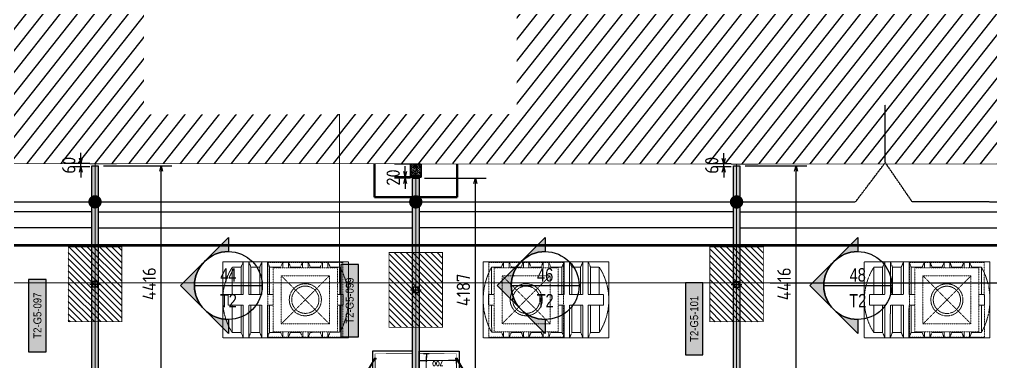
# Model space of a CAD drawing. Header units: centimetres. Extents: x -6122352 to 4157695, y -1694241 to 1947892.
# Drawn here: x 167093 to 185275, y -173976 to -167552 of the extents above; entities that cross this region are included whole.
import ezdxf
from ezdxf.enums import TextEntityAlignment as Align
from ezdxf.xclip import XClip

# ---------------------------------------------------------------- set-up
doc = ezdxf.new("R2010")
doc.units = ezdxf.units.CM
doc.header["$MEASUREMENT"] = 0
doc.header["$XCLIPFRAME"] = 2
doc.header["$PDMODE"] = 66
doc.header["$PDSIZE"] = 100
for name, pattern in [('DASHED2', [0.375, 0.25, -0.125]), ('HIDDEN', [0.375, 0.25, -0.125]), ('LTH-4G-M-XR-GROUND FLOOR PLAN$0$HIDDEN2', [0.1875, 0.125, -0.0625]), ('XR-AR-END-SETTING OUT PLAN$0$23261-XR-AR-SI-GF$0$HIDDEN', [0.375, 0.25, -0.125])]:
    doc.linetypes.add(name, pattern=pattern)
for name, color, linetype in [('00-MI-DIM', 7, 'Continuous'), ('23585-XR-AR-BOUNDARY WALLS AND SETBACKS$0$setback', 7, 'XR-AR-END-SETTING OUT PLAN$0$23261-XR-AR-SI-GF$0$HIDDEN'), ('@MI-FOOTINGS', 7, 'Continuous'), ('@MI-MEP', 7, 'Continuous'), ('@MI-REF LAYER', 7, 'Continuous'), ('@MI-TYPE-02', 6, 'Continuous'), ('A-GLASS HATCH', 7, 'Continuous'), ('B_TH_6', 7, 'Continuous'), ('CTECH-Text 2.5mm', 2, 'Continuous'), ('PANEL-TAGS', 7, 'Continuous'), ('VD-WS-WATER TANK', 7, 'Continuous'), ('XR-AR-MID-SETTING OUT FOR MASTER$0$23585-XR-AR-MID-GROUND FLOOR$0$A-Flor-Strs', 1, 'Continuous'), ('XR-AR-MID-SETTING OUT FOR MASTER$0$23585-XR-AR-MID-GROUND FLOOR$0$GS-HATCH-FLOOR TILE', 251, 'Continuous')]:
    doc.layers.add(name, color=color, linetype=linetype)
for name, color, linetype, lineweight in [('23585-XR-AR-102-8P-GF$0$A-FLOR-XREF', 8, 'Continuous', 9), ('23585-XR-AR-DAMAC PLOT LIMITS$0$1-Mid units', 41, 'Continuous', 5), ('@ Foundations', 4, 'DASHED2', 50), ('A-ANNO-TEXT', 3, 'Continuous', 25), ('LTH-4G-M-XR-GROUND FLOOR PLAN$0$1717 X Water Tank Location_5B$0$00 Line 2', 6, 'Continuous', 13), ('XR-AR-MID-SETTING OUT FOR MASTER$0$23585-XR-AR-MID-GROUND FLOOR$0$$A-GLAZ-WNDO', 232, 'Continuous', 9), ('XR-AR-MID-SETTING OUT FOR MASTER$0$23585-XR-AR-MID-GROUND FLOOR$0$A-GLAZ-SILL', 8, 'Continuous', 5), ('XR-AR-MID-SETTING OUT FOR MASTER$0$23585-XR-AR-MID-GROUND FLOOR$0$A-GLAZ-WNDO', 232, 'Continuous', 9), ('XR-AR-MID-SETTING OUT FOR MASTER$0$23585-XR-AR-MID-GROUND FLOOR$0$A-WALL', 7, 'Continuous', 30), ('XR-AR-MID-SETTING OUT FOR MASTER$0$23585-XR-AR-MID-GROUND FLOOR$0$S-COLS', 51, 'Continuous', 40), ('ZAT_WALL PANEL', 3, 'Continuous', 30)]:
    doc.layers.add(name, color=color, linetype=linetype, lineweight=lineweight)
doc.layers.add('LTH-4G-M-XR-GROUND FLOOR PLAN$0$PDF_Geometry', color=7, linetype='Continuous', true_color=0xcccccc)
doc.styles.add('Arial Narrow', font='ARIALN.TTF', dxfattribs={"width": 0.95, "height": 500})
doc.styles.add('DIMTEXT', font='romans.shx', dxfattribs={"width": 0.8})
doc.styles.add('PANELTAG_STYLE', font='arial.ttf')
doc.styles.add('Schueco-BEMSTIL', font='isocpeur.ttf', dxfattribs={"width": 0.9})
doc.dimstyles.new('DIM-25', dxfattribs={"dimscale": 25, "dimtxt": 2.5, "dimasz": 2.5, "dimexe": 1.25, "dimexo": 0.625, "dimgap": 1, "dimtad": 1, "dimdec": 0, "dimdsep": 46, "dimtxsty": 'DIMTEXT', "dimblk": 'AROW', "dimcen": 2.5, "dimse1": 1, "dimse2": 1, "dimclrd": 1, "dimclre": 1, "dimclrt": 2, "dimadec": 0, "dimazin": 0, "dimtfac": 1, "dimtdec": 0, "dimtmove": 0, "dimatfit": 3, "dimfxl": 1, "dimarcsym": 0})
doc.dimstyles.new('MI- JWC-TXT-2.5 MM', dxfattribs={"dimscale": 1.5, "dimtxt": 2.5, "dimasz": 1, "dimexe": 2, "dimexo": 1, "dimgap": 1, "dimtad": 1, "dimdec": 0, "dimdsep": 46, "dimtxsty": 'Schueco-BEMSTIL', "dimblk": 'OPEN30', "dimcen": 0, "dimdle": 2, "dimclrd": 140, "dimclre": 8, "dimclrt": 40, "dimadec": 0, "dimazin": 2, "dimtfac": 1, "dimtdec": 0, "dimtix": 1, "dimtmove": 2, "dimatfit": 3, "dimldrblk": 'OPEN', "dimfxl": 2, "dimlwd": -1, "dimlwe": -1, "dimarcsym": 0})

# ---------------------------------------------------------------- blocks, each defined once
blk = doc.blocks.new('23585-XR-AR-BOUNDARY WALLS AND SETBACKS')
at = {"layer": '23585-XR-AR-BOUNDARY WALLS AND SETBACKS$0$setback', "ltscale": 40, "const_width": 0.05}
blk.add_lwpolyline([(496638.181, 2768940.488), (496634.026, 2768935.953), (496629.972, 2768931.529), (496625.919, 2768927.106), (496621.866, 2768922.682), (496617.812, 2768918.258), (496613.759, 2768913.834), (496609.705, 2768909.411), (496605.549, 2768904.874), (496619.926, 2768891.701), (496624.083, 2768896.237), (496628.136, 2768900.661), (496632.19, 2768905.085), (496636.243, 2768909.508), (496640.296, 2768913.932), (496644.35, 2768918.356), (496648.403, 2768922.78), (496652.558, 2768927.314)], close=True, dxfattribs=at)
blk = doc.blocks.new('A$C9d9485f6')
at = {"layer": 'A-ANNO-TEXT', "rotation": 312.4881850805905}
blk.add_blockref('23585-XR-AR-BOUNDARY WALLS AND SETBACKS', (-2377088.535, -1504219.252), dxfattribs=at)
blk = doc.blocks.new('23585-XR-AR-DAMAC PLOT LIMITS')
at = {"layer": '23585-XR-AR-DAMAC PLOT LIMITS$0$1-Mid units', "color": 251, "true_color": 0x636466}
for points in [[(496642.508, 2768911.905), (496624.813, 2768928.119), (496628.866, 2768932.543), (496646.561, 2768916.329)], [(496638.455, 2768907.482), (496620.76, 2768923.695), (496624.813, 2768928.119), (496642.508, 2768911.905)], [(496634.401, 2768903.058), (496616.706, 2768919.272), (496620.76, 2768923.695), (496638.455, 2768907.482)], [(496630.348, 2768898.634), (496612.653, 2768914.848), (496616.706, 2768919.272), (496634.401, 2768903.058)]]:
    blk.add_lwpolyline(points, close=True, dxfattribs=at)
blk = doc.blocks.new('A$Cf093b529')
at = {"layer": 'A-ANNO-TEXT'}
blk.add_blockref('23585-XR-AR-DAMAC PLOT LIMITS', (-495391.99, -2768603.442), dxfattribs=at)
blk = doc.blocks.new('AROW')
at = {"color": 1, "ltscale": 100}
for p, q in [((0, 0), (-3, 0)), ((0, -1), (0, 1))]:
    blk.add_line(p, q, dxfattribs=at)
blk.add_solid([(-1.28, 0.21), (-1.28, -0.21), (0, 0)], dxfattribs=at)
blk = doc.blocks.new('*D475')
at = {"layer": 'CTECH-Text 2.5mm', "color": 8, "lineweight": -2, "ltscale": 10, "transparency": 16777216}
blk.add_line((0.825, -0.135), (0.025, -0.135), dxfattribs=at)
at = {"layer": 'Defpoints', "color": 0, "ltscale": 10, "transparency": 16777216}
for p in [(-0.025, 0), (-0.025, -0.135), (0.875, 0)]:
    blk.add_point(p, dxfattribs=at)
at = {"layer": 'CTECH-Text 2.5mm', "color": 8, "lineweight": -2, "ltscale": 10, "transparency": 16777216, "xscale": 0.05, "yscale": 0.05, "zscale": 0.05, "rotation": 180}
blk.add_blockref('AROW', (-0.025, -0.135), dxfattribs=at)
at = {"layer": 'CTECH-Text 2.5mm', "color": 8, "lineweight": -2, "ltscale": 10, "transparency": 16777216, "xscale": 0.05, "yscale": 0.05, "zscale": 0.05}
blk.add_blockref('AROW', (0.875, -0.135), dxfattribs=at)
at = {"layer": 'CTECH-Text 2.5mm', "color": 8, "ltscale": 10, "transparency": 16777216, "insert": (0.425, -0.08), "char_height": 0.09, "attachment_point": 5, "style": 'DIMTEXT'}
blk.add_mtext('900', dxfattribs=at)
blk = doc.blocks.new('*D474')
at = {"layer": 'CTECH-Text 2.5mm', "color": 8, "lineweight": -2, "ltscale": 10, "transparency": 16777216}
blk.add_line((0.746, -0.05), (0.746, -0.65), dxfattribs=at)
at = {"layer": 'Defpoints', "color": 0, "ltscale": 10, "transparency": 16777216}
for p in [(0.875, 0), (0.746, -0.7), (0.875, -0.7)]:
    blk.add_point(p, dxfattribs=at)
at = {"layer": 'CTECH-Text 2.5mm', "color": 8, "lineweight": -2, "ltscale": 10, "transparency": 16777216, "xscale": 0.05, "yscale": 0.05, "zscale": 0.05}
for p, rotation in [((0.746, 0), 90), ((0.746, -0.7), 270)]:
    blk.add_blockref('AROW', p, dxfattribs=dict(at, rotation=rotation))
at = {"layer": 'CTECH-Text 2.5mm', "color": 8, "ltscale": 10, "transparency": 16777216, "insert": (0.691, -0.35), "char_height": 0.09, "attachment_point": 5, "rotation": 90, "style": 'DIMTEXT'}
blk.add_mtext('700', dxfattribs=at)
blk = doc.blocks.new('WT')
at = {"layer": 'VD-WS-WATER TANK', "color": 8, "linetype": 'HIDDEN', "lineweight": 5}
for p, q in [((-1545, 710), (-1545, -710)), ((-1545, 710), (805, 710)), ((-1205, 610), (-1369, 610)), ((-1368, 101), (-1369, 610)), ((-854, 610), (-1020, 610)), ((-462, 610), (-670, 610)), ((-92, 610), (-279, 610)), ((278, 610), (91, 610)), ((646, 610), (461, 610)), ((647, 101), (646, 610)), ((805, -710), (805, 710)), ((-1366, -610), (-1367, -101)), ((648, -610), (647, -101)), ((805, -710), (-1545, -710)), ((-1203, -610), (-1366, -610)), ((-854, -610), (-1017, -610)), ((-462, -610), (-668, -610)), ((-92, -610), (-277, -610)), ((278, -610), (93, -610)), ((648, -610), (464, -610))]:
    blk.add_line(p, q, dxfattribs=at)
at = {"layer": 'VD-WS-WATER TANK', "color": 8, "linetype": 'HIDDEN', "lineweight": 5, "ltscale": 0.2}
for p, q in [((-450, 450, 1), (450, -450, -1)), ((450, 450), (-450, -450, 1))]:
    blk.add_line(p, q, dxfattribs=at)
at = {"layer": 'VD-WS-WATER TANK', "color": 8, "linetype": 'HIDDEN', "lineweight": 5}
for points in [[(-1058, 101), (-1059, 710), (-1161, 710), (-1203, 610), (-1203, 101)], [(-1161, 710), (-1161, 101)], [(-1019, 101), (-1020, 610), (-1059, 710)], [(-709, 101), (-710, 710), (-812, 710), (-854, 610), (-854, 101)], [(-812, 710), (-812, 101)], [(-670, 101), (-670, 610), (-710, 710)], [(-318, 600), (-319, 710), (-421, 710), (-462, 610), (-462, 600)], [(-421, 710), (-421, 600)], [(-279, 600), (-279, 610), (-319, 710)], [(52, 600), (52, 710), (-50, 710), (-92, 610), (-92, 600)], [(-50, 710), (-50, 600)], [(91, 600), (91, 610), (52, 710)], [(422, 600), (422, 710), (320, 710), (278, 610), (278, 600)], [(320, 710), (320, 600)], [(461, 600), (461, 610), (422, 710)], [(-1161, 101), (-1445, 101), (-1445, -101), (-1161, -101)], [(-812, 101), (-1058, 101)], [(-600, 101), (-709, 101)], [(600, -101), (705, -101), (705, 101), (600, 101)], [(-1203, -101), (-1203, -610), (-1161, -710), (-1057, -710), (-1017, -610), (-1018, -101)], [(-1161, -101), (-1161, -710)], [(-1057, -710), (-1058, -101)], [(-1058, -101), (-812, -101)], [(-854, -101), (-854, -610), (-812, -710), (-708, -710), (-668, -610), (-669, -101)], [(-812, -101), (-812, -710)], [(-708, -710), (-709, -101)], [(-709, -101), (-600, -101)], [(-462, -600), (-462, -610), (-421, -710), (-316, -710), (-277, -610), (-277, -600)], [(-421, -600), (-421, -710)], [(-316, -710), (-316, -600)], [(-92, -600), (-92, -610), (-50, -710), (54, -710), (93, -610), (93, -600)], [(-50, -600), (-50, -710)], [(54, -710), (54, -600)], [(278, -600), (278, -610), (320, -710), (424, -710), (464, -610), (464, -600)], [(320, -600), (320, -710)], [(424, -710), (424, -600)]]:
    blk.add_lwpolyline(points, dxfattribs=at)
at = {"layer": 'VD-WS-WATER TANK', "color": 8, "linetype": 'HIDDEN', "lineweight": 5, "ltscale": 0.2}
for points in [[(-700, -700), (700, -700), (700, 700), (-700, 700)], [(-600, -600), (600, -600), (600, 600), (-600, 600)], [(-450, -450), (450, -450), (450, 450), (-450, 450)]]:
    blk.add_lwpolyline(points, close=True, dxfattribs=at)
at = {"layer": 'VD-WS-WATER TANK', "color": 8, "linetype": 'HIDDEN', "lineweight": 5}
for radius in [300, 255]:
    blk.add_circle((0, 0), radius, dxfattribs=at)
for centre, radius, start, end in [((-406, 2), 1139, 147.7124, 212.5056), ((-449, -2), 1254, 331.0009, 29.2171)]:
    blk.add_arc(centre, radius, start, end, dxfattribs=at)
blk = doc.blocks.new('XR-AR-MID-SETTING OUT FOR MASTER$0$23585-XR-AR-MID-GROUND FLOOR$0$945-4P-1-101-GROUND FLOOR PLAN$0$XR-MIDDLE-GROUND FLOOR PLAN$0$A$C446944C1')
at = {"layer": 'XR-AR-MID-SETTING OUT FOR MASTER$0$23585-XR-AR-MID-GROUND FLOOR$0$A-GLAZ-SILL', "color": 252}
blk.add_line((0, 0), (5.2, 0), dxfattribs=at)
for points in [[(2.208, -0.023), (2.208, -0.124), (2.094, -0.074), (2.208, -0.023)], [(2.992, -0.023), (2.992, -0.124), (3.106, -0.074), (2.992, -0.023)]]:
    blk.add_lwpolyline(points, dxfattribs=at)
at = {"layer": 'XR-AR-MID-SETTING OUT FOR MASTER$0$23585-XR-AR-MID-GROUND FLOOR$0$A-GLAZ-WNDO', "color": 252}
for p, q in [((5.2, 0.25), (0, 0.25)), ((0, 0.25), (0, 0)), ((0.05, 0.1), (0.05, 0.25)), ((1.285, 0.25), (1.285, 0.1)), ((1.335, 0.1), (1.335, 0.25)), ((3.865, 0.1), (3.865, 0.25)), ((3.915, 0.25), (3.915, 0.1)), ((5.15, 0.1), (5.15, 0.25)), ((5.2, 0.25), (5.2, 0)), ((0, 0.1), (2.6, 0.1)), ((5.2, 0.1), (2.6, 0.1))]:
    blk.add_line(p, q, dxfattribs=at)
for points in [[(1.285, 0.2), (0.05, 0.2)], [(3.915, 0.2), (5.15, 0.2)]]:
    blk.add_lwpolyline(points, dxfattribs=at)
for points in [[(1.225, 0.04), (1.305, 0.04), (1.305, 0.09), (1.225, 0.09)], [(2.52, 0.04), (1.305, 0.04), (1.305, 0.09), (2.52, 0.09)], [(2.6, 0.04), (2.52, 0.04), (2.52, 0.09), (2.6, 0.09)], [(2.6, 0.04), (2.68, 0.04), (2.68, 0.09), (2.6, 0.09)], [(2.68, 0.04), (3.895, 0.04), (3.895, 0.09), (2.68, 0.09)], [(3.975, 0.04), (3.895, 0.04), (3.895, 0.09), (3.975, 0.09)]]:
    blk.add_lwpolyline(points, close=True, dxfattribs=at)
blk = doc.blocks.new('XR-AR-MID-SETTING OUT FOR MASTER$0$23585-XR-AR-MID-GROUND FLOOR$0$A$C08698786')
at = {"layer": 'XR-AR-MID-SETTING OUT FOR MASTER$0$23585-XR-AR-MID-GROUND FLOOR$0$S-COLS', "color": 252, "lineweight": 30}
for points in [[(5900, 19473), (5900, 18773), (6100, 18773), (6100, 19473)], [(-100, 18728), (-100, 17728), (100, 17728), (100, 18728)]]:
    blk.add_lwpolyline(points, close=True, dxfattribs=at)
blk = doc.blocks.new('XR-AR-MID-SETTING OUT FOR MASTER')
h = blk.add_hatch()
h.set_pattern_fill('AR-CONC', color=8, scale=0.2, angle=90)
h.set_pattern_definition([(140, (-1262400.084, -115249.566), (3.1878171, 36.4369338), [3.81, -41.91]), (85, (-1262400.084, -115249.566), (-38.211369, -7.0486843), [3.048, -33.5281168]), (190.4514447, (-1262399.82, -115246.53), (-35.0235504, 29.3882494), [3.2380018, -35.6180489]), (136.1842, (-1262410.244, -115249.566), (8.4084656, 54.2158082), [5.715, -62.865]), (186.6355576, (-1262409.543, -115245.05), (-49.485225, 47.4808268), [4.8570046, -53.4271216]), (81.184151, (-1262410.244, -115249.566), (-49.485225, 47.4808268), [4.5719934, -50.2919464]), (111, (-1262407.704, -115244.486), (20.45303964, 30.32287825), [3.81, -41.91]), (56, (-1262407.704, -115244.486), (-36.8375932, 12.3604057), [3.048, -33.528]), (161.451445, (-1262406, -115241.96), (-16.3845538, 42.6832839), [3.2380018, -35.6179875]), (127.5, (-1262400.084, -115249.566), (-16.91100777, 0.61772065), [0, -33.1216, 0, -34.036, 0, -33.655]), (97.5, (-1262400.084, -115249.566), (-20.03611496, 13.3639325), [0, -19.4056, 0, -32.3596, 0, -12.827]), (57.5, (-1262400.084, -115260.894), (1.1457488, 27.11811903), [0, -12.7, 0, -39.624, 0, -52.578]), (47.5, (-1262400.084, -115265.974), (-5.0852982, 29.62583628), [0, -16.51, 0, -26.3144, 0, -37.338])])
h.paths.add_polyline_path([(6000, 19703), (5900, 19703), (5900, 19473), (6000, 19473)])
h.paths.add_polyline_path([(6100, 19703), (6000, 19703), (6000, 19473), (6100, 19473)])
for points in [[(6100, 19703), (6100, 19723), (5900, 19723), (5900, 19703)], [(5900, 19473), (5900, 19703), (6100, 19703), (6100, 19473)]]:
    blk.add_lwpolyline(points)
at = {"layer": 'XR-AR-MID-SETTING OUT FOR MASTER$0$23585-XR-AR-MID-GROUND FLOOR$0$A-Flor-Strs', "color": 8}
for p, q in [((60, 20673), (5940, 20673)), ((60, 20373), (5940, 20373))]:
    blk.add_line(p, q, dxfattribs=at)
at = {"layer": 'XR-AR-MID-SETTING OUT FOR MASTER$0$23585-XR-AR-MID-GROUND FLOOR$0$A-WALL', "color": 8}
for points in [[(100, 19473), (-100, 19473), (-100, 5500), (100, 5500), (100, 8850), (1100, 8850), (1100, 8950), (100, 8950), (100, 10950), (2100, 10950), (2100, 9950), (2200, 9950), (2200, 11150), (2100, 11150), (2100, 11050), (100, 11050)], [(100, 19473), (400, 19473), (400, 19223), (100, 19223)], [(5900, 19473), (6100, 19473), (6100, 5500), (5900, 5500), (5900, 14853), (5500, 14853), (5500, 14953), (5900, 14953)], [(5600, 19473), (5900, 19473), (5900, 19223), (5600, 19223)]]:
    blk.add_lwpolyline(points, close=True, dxfattribs=at)
at = {"layer": 'XR-AR-MID-SETTING OUT FOR MASTER$0$23585-XR-AR-MID-GROUND FLOOR$0$$A-GLAZ-WNDO', "color": 8, "xscale": -1000, "yscale": 1000, "zscale": 1000}
blk.add_blockref('XR-AR-MID-SETTING OUT FOR MASTER$0$23585-XR-AR-MID-GROUND FLOOR$0$945-4P-1-101-GROUND FLOOR PLAN$0$XR-MIDDLE-GROUND FLOOR PLAN$0$A$C446944C1', (5600, 19223), dxfattribs=at)
at = {"layer": 'XR-AR-MID-SETTING OUT FOR MASTER$0$23585-XR-AR-MID-GROUND FLOOR$0$GS-HATCH-FLOOR TILE', "color": 8}
blk.add_blockref('XR-AR-MID-SETTING OUT FOR MASTER$0$23585-XR-AR-MID-GROUND FLOOR$0$A$C08698786', (0, 0), dxfattribs=at)
blk = doc.blocks.new('MID UNIT')
at = {"xscale": 0.001, "yscale": 0.001, "zscale": 0.001}
blk.add_blockref('XR-AR-MID-SETTING OUT FOR MASTER', (0, 0), dxfattribs=at)
blk = doc.blocks.new('TH_6')
at = {"xscale": -1}
for p in [(495814.305, 2769163.997), (495826.305, 2769163.997)]:
    blk.add_blockref('MID UNIT', p, dxfattribs=at)
for p in [(495814.305, 2769163.997), (495826.305, 2769163.997)]:
    blk.add_blockref('MID UNIT', p)
blk = doc.blocks.new('23585-XR-AR-MALDIVE-3$0$TH_6')
at = {"layer": 'B_TH_6', "xscale": 1.000019685734281, "yscale": 1.000019685734281, "zscale": 1.000019685734281}
blk.add_blockref('TH_6', (-9.76, -54.513), dxfattribs=at)
at = {"layer": '@ Foundations', "linetype": 'DASHED2', "ltscale": 25}
for points in [[(495819.53, 2769182.045), (495819.53, 2769184.095), (495821.08, 2769184.095), (495821.08, 2769182.045)], [(495815.33, 2769181.049), (495815.33, 2769183.399), (495813.28, 2769183.399), (495813.28, 2769181.049)], [(495827.33, 2769181.049), (495827.33, 2769183.399), (495825.28, 2769183.399), (495825.28, 2769181.049)]]:
    blk.add_lwpolyline(points, close=True, dxfattribs=at)
blk = doc.blocks.new('_Dot')
at = {"color": 0, "linetype": 'ByBlock', "lineweight": -2}
blk.add_line((-0.5, 0), (-1, 0), dxfattribs=at)
at = {"color": 0, "linetype": 'ByBlock', "const_width": 0.5}
blk.add_lwpolyline([(-0.25, 0, 1), (0.25, 0, 1)], format="xyb", close=True, dxfattribs=at)
blk = doc.blocks.new('_Open30')
at = {"color": 0, "linetype": 'ByBlock', "lineweight": -2}
for p, q in [((-1, 0.27), (0, 0)), ((0, 0), (-1, -0.27)), ((0, 0), (-1, 0))]:
    blk.add_line(p, q, dxfattribs=at)
blk = doc.blocks.new('*D2988')
at = {"layer": '@MI-TYPE-02', "color": 140, "transparency": 16777216}
for p, q in [((168240, -170151), (168240, -170051)), ((168240, -170311), (168240, -170251)), ((168240, -170411), (168240, -170511))]:
    blk.add_line(p, q, dxfattribs=at)
at = {"layer": '@MI-TYPE-02', "color": 8, "transparency": 16777216}
for p, q in [((168407, -170251), (168040, -170251)), ((168407, -170311), (168040, -170311))]:
    blk.add_line(p, q, dxfattribs=at)
at = {"layer": 'Defpoints', "color": 0, "transparency": 16777216}
for p in [(168240, -170251), (168507, -170251), (168507, -170311)]:
    blk.add_point(p, dxfattribs=at)
at = {"layer": '@MI-TYPE-02', "color": 140, "transparency": 16777216, "xscale": 100, "yscale": 100, "zscale": 100}
for p, rotation in [((168240, -170251), 270), ((168240, -170311), 90)]:
    blk.add_blockref('_Open30', p, dxfattribs=dict(at, rotation=rotation))
at = {"layer": '@MI-TYPE-02', "color": 40, "transparency": 16777216, "insert": (168015, -170281), "char_height": 250, "attachment_point": 5, "rotation": 90, "style": 'Schueco-BEMSTIL'}
blk.add_mtext('60', dxfattribs=at)
blk = doc.blocks.new('_Open')
at = {"color": 0, "linetype": 'ByBlock', "lineweight": -2}
for p, q in [((-1, 0), (0, 0)), ((-1, 0), (0, 0)), ((0, 0), (-1, 0))]:
    blk.add_line(p, q, dxfattribs=at)
blk = doc.blocks.new('*D2990')
at = {"layer": '@MI-TYPE-02', "color": 140, "transparency": 16777216}
for p, q in [((174308, -170402), (174308, -170302)), ((174308, -170522), (174308, -170502)), ((174308, -170622), (174308, -170722))]:
    blk.add_line(p, q, dxfattribs=at)
at = {"layer": '@MI-TYPE-02', "color": 8, "transparency": 16777216}
for p, q in [((174407, -170502), (174108, -170502)), ((174407, -170522), (174108, -170522))]:
    blk.add_line(p, q, dxfattribs=at)
at = {"layer": 'Defpoints', "color": 0, "transparency": 16777216}
for p in [(174308, -170502), (174507, -170502), (174507, -170522)]:
    blk.add_point(p, dxfattribs=at)
at = {"layer": '@MI-TYPE-02', "color": 140, "transparency": 16777216, "xscale": 100, "yscale": 100, "zscale": 100}
for p, rotation in [((174308, -170502), 270), ((174308, -170522), 90)]:
    blk.add_blockref('_Open30', p, dxfattribs=dict(at, rotation=rotation))
at = {"layer": '@MI-TYPE-02', "color": 40, "transparency": 16777216, "insert": (174083, -170512), "char_height": 250, "attachment_point": 5, "rotation": 90, "style": 'Schueco-BEMSTIL'}
blk.add_mtext('20', dxfattribs=at)
blk = doc.blocks.new('*D2992')
at = {"layer": '@MI-TYPE-02', "color": 140, "transparency": 16777216}
for p, q in [((180266, -170153), (180266, -170053)), ((180266, -170313), (180266, -170253)), ((180266, -170413), (180266, -170513))]:
    blk.add_line(p, q, dxfattribs=at)
at = {"layer": '@MI-TYPE-02', "color": 8, "transparency": 16777216}
for p, q in [((180407, -170253), (180066, -170253)), ((180407, -170313), (180066, -170313))]:
    blk.add_line(p, q, dxfattribs=at)
at = {"layer": 'Defpoints', "color": 0, "transparency": 16777216}
for p in [(180266, -170253), (180507, -170253), (180507, -170313)]:
    blk.add_point(p, dxfattribs=at)
at = {"layer": '@MI-TYPE-02', "color": 140, "transparency": 16777216, "xscale": 100, "yscale": 100, "zscale": 100}
for p, rotation in [((180266, -170253), 270), ((180266, -170313), 90)]:
    blk.add_blockref('_Open30', p, dxfattribs=dict(at, rotation=rotation))
at = {"layer": '@MI-TYPE-02', "color": 40, "transparency": 16777216, "insert": (180041, -170283), "char_height": 250, "attachment_point": 5, "rotation": 90, "style": 'Schueco-BEMSTIL'}
blk.add_mtext('60', dxfattribs=at)
blk = doc.blocks.new('*D3691')
at = {"layer": '@MI-TYPE-02', "color": 8, "transparency": 16777216}
for p, q in [((12161, 4484), (13438, 4484)), ((12160, 68), (13438, 68))]:
    blk.add_line(p, q, dxfattribs=at)
at = {"layer": '@MI-TYPE-02', "color": 140, "transparency": 16777216}
blk.add_line((13238, 168), (13238, 4384), dxfattribs=at)
at = {"layer": 'Defpoints', "color": 0, "transparency": 16777216}
for p in [(12061, 4484), (13238, 4484), (12060, 68)]:
    blk.add_point(p, dxfattribs=at)
at = {"layer": '@MI-TYPE-02', "color": 140, "transparency": 16777216, "xscale": 100, "yscale": 100, "zscale": 100}
for p, rotation in [((13238, 4484), 90), ((13238, 68), 270)]:
    blk.add_blockref('_Open30', p, dxfattribs=dict(at, rotation=rotation))
at = {"layer": '@MI-TYPE-02', "color": 40, "transparency": 16777216, "insert": (13013, 2276), "char_height": 250, "attachment_point": 5, "rotation": 90, "style": 'Schueco-BEMSTIL'}
blk.add_mtext('4416', dxfattribs=at)
blk = doc.blocks.new('*D3009')
at = {"layer": '@MI-TYPE-02', "color": 8, "transparency": 16777216}
for p, q in [((18161, 4254), (19315, 4254)), ((18160, 67), (19315, 67))]:
    blk.add_line(p, q, dxfattribs=at)
at = {"layer": '@MI-TYPE-02', "color": 140, "transparency": 16777216}
blk.add_line((19115, 167), (19115, 4154), dxfattribs=at)
at = {"layer": 'Defpoints', "color": 0, "transparency": 16777216}
for p in [(18061, 4254), (19115, 4254), (18060, 67)]:
    blk.add_point(p, dxfattribs=at)
at = {"layer": '@MI-TYPE-02', "color": 140, "transparency": 16777216, "xscale": 100, "yscale": 100, "zscale": 100}
for p, rotation in [((19115, 4254), 90), ((19115, 67), 270)]:
    blk.add_blockref('_Open30', p, dxfattribs=dict(at, rotation=rotation))
at = {"layer": '@MI-TYPE-02', "color": 40, "transparency": 16777216, "insert": (18890, 2161), "char_height": 250, "attachment_point": 5, "rotation": 90, "style": 'Schueco-BEMSTIL'}
blk.add_mtext('4187', dxfattribs=at)
blk = doc.blocks.new('*D3693')
at = {"layer": '@MI-TYPE-02', "color": 8, "transparency": 16777216}
for p, q in [((24161, 4482), (25312, 4482)), ((24160, 66), (25312, 66))]:
    blk.add_line(p, q, dxfattribs=at)
at = {"layer": '@MI-TYPE-02', "color": 140, "transparency": 16777216}
blk.add_line((25112, 166), (25112, 4382), dxfattribs=at)
at = {"layer": 'Defpoints', "color": 0, "transparency": 16777216}
for p in [(24061, 4482), (25112, 4482), (24060, 66)]:
    blk.add_point(p, dxfattribs=at)
at = {"layer": '@MI-TYPE-02', "color": 140, "transparency": 16777216, "xscale": 100, "yscale": 100, "zscale": 100}
for p, rotation in [((25112, 4482), 90), ((25112, 66), 270)]:
    blk.add_blockref('_Open30', p, dxfattribs=dict(at, rotation=rotation))
at = {"layer": '@MI-TYPE-02', "color": 40, "transparency": 16777216, "insert": (24887, 2274), "char_height": 250, "attachment_point": 5, "rotation": 90, "style": 'Schueco-BEMSTIL'}
blk.add_mtext('4416', dxfattribs=at)
blk = doc.blocks.new('T2-SINGLE FOOTING')
at = {"layer": '@MI-FOOTINGS', "transparency": 33554679}
h = blk.add_hatch(dxfattribs=at)
h.set_pattern_fill('ANSI31', color=8, scale=650)
h.paths.add_polyline_path([(-700, 500), (700, 500), (700, -500), (-700, -500)])
at = {"layer": '@MI-FOOTINGS', "color": 62, "const_width": 15}
blk.add_lwpolyline([(-700, 500), (700, 500), (700, -500), (-700, -500)], close=True, dxfattribs=at)
at = {"layer": '@MI-FOOTINGS', "color": 30}
blk.add_point((0, 0), dxfattribs=at)
blk = doc.blocks.new('*U3659')
h = blk.add_hatch(color=94)
edge = h.paths.add_edge_path()
edge.add_line((0, -6.35), (0, -8.98))
edge.add_line((0, -8.98), (-8.98, 0))
edge.add_line((-8.98, 0), (0, 8.98))
edge.add_line((0, 8.98), (0, 6.35))
edge.add_arc((0, 0), 6.35, 90, 270)
at = {"color": 94}
blk.add_line((-6.35, 0), (6.35, 0), dxfattribs=at)
blk.add_lwpolyline([(0, -6.35), (0, -8.98), (-8.98, 0), (0, 8.98), (0, 6.35, 1)], format="xyb", close=True, dxfattribs=at)
blk.add_lwpolyline([(-4.49, 4.49, 0.414214), (-4.49, -4.49), (-8.98, 0), (-4.49, 4.49)], format="xyb", close=True)
blk.add_circle((0, 0), 6.35, dxfattribs=at)
at = {"style": 'Arial Narrow', "width": 0.95, "flags": 8}
blk.add_attdef('VIEWNUMBER', text='', height=2.5, dxfattribs=at).set_placement((0, 0), align=Align.BOTTOM_CENTER)
blk.add_attdef('SHEETNUMBER', text='', height=2.5, dxfattribs=at).set_placement((0, -1.59), align=Align.TOP_CENTER)
blk = doc.blocks.new('PANELTAG')
at = {"layer": 'PANEL-TAGS', "color": 1}
blk.add_lwpolyline([(-13.5, -3.3), (13.5, -3.3), (13.5, 3.3), (-13.5, 3.3)], close=True, dxfattribs=at)
at = {"layer": 'PANEL-TAGS', "color": 40, "true_color": 0xffd700}
blk.add_solid([(-13.5, -3.3), (13.5, -3.3), (-13.5, 3.3), (13.5, 3.3)], dxfattribs=at)
at = {"layer": 'PANEL-TAGS', "color": 5, "style": 'PANELTAG_STYLE', "width": 0.85}
blk.add_attdef('TAGNO', text='', height=3, dxfattribs=at).set_placement((0, 0), align=Align.MIDDLE)
blk = doc.blocks.new('A$C3dfd7553')
at = {"layer": 'LTH-4G-M-XR-GROUND FLOOR PLAN$0$1717 X Water Tank Location_5B$0$00 Line 2', "color": 8, "linetype": 'Continuous', "elevation": 0}
blk.add_lwpolyline([(0.0563, -0.7, 0.01, 0.01, 0), (-0.0254, -0.7, 0.01, 0.01, 0), (-0.0254, 0, 0.01, 0.01, 0), (0.8746, 0, 0.01, 0.01, 0), (0.8746, -0.7, 0.01, 0.01, 0), (0.7937, -0.7, 0, 0, 0)], format="xyseb", dxfattribs=at)
at = {"layer": 'LTH-4G-M-XR-GROUND FLOOR PLAN$0$PDF_Geometry', "color": 8, "lineweight": 5, "elevation": 0}
for points in [[(0.0734, -0.7172), (0.0734, -0.6813), (0.0563, -0.6813), (0.0563, -0.7172)], [(0.3766, -0.8952), (0.386, -0.8796), (0.0828, -0.7016), (0.0734, -0.7172)], [(0.4734, -0.8952), (0.464, -0.8796), (0.7672, -0.7016), (0.7766, -0.7172)], [(0.7766, -0.7172), (0.7766, -0.6813), (0.7937, -0.6813), (0.7937, -0.7172)]]:
    blk.add_lwpolyline(points, close=True, dxfattribs=at)
blk.add_lwpolyline([(0.7766, -0.7), (0.0734, -0.7)], dxfattribs=at)
at = {"layer": 'LTH-4G-M-XR-GROUND FLOOR PLAN$0$PDF_Geometry', "color": 8, "linetype": 'LTH-4G-M-XR-GROUND FLOOR PLAN$0$HIDDEN2', "lineweight": 5}
for centre, start, end in [((0.0734, -0.7172), 327.14069, 2.80213), ((0.7766, -0.7172), 177.19787, 212.85931)]:
    blk.add_arc(centre, 0.3516, start, end, dxfattribs=at)
at = {"layer": 'ZAT_WALL PANEL', "color": 1, "elevation": 0}
blk.add_lwpolyline([(-0.0254, -0.75), (-0.0254, 0), (0.9246, 0), (0.9246, -0.75), (-0.0254, -0.75)], dxfattribs=at)
at = {"layer": 'CTECH-Text 2.5mm', "color": 8, "ltscale": 10}
dim = blk.add_linear_dim(base=(-0.0254, -0.1346), p1=(0.8746, 0), p2=(-0.0254, 0), dimstyle='DIM-25', override={"dimscale": 1, "dimtxt": 0.09, "dimasz": 0.05, "dimgap": 0.01, "dimlfac": 1000, "dimclrd": 8, "dimclre": 8, "dimclrt": 8}, dxfattribs=at)
dim.commit()
dim.dimension.update_dxf_attribs({"geometry": '*D475', "text_midpoint": (0.4246, -0.0796)})
dim = blk.add_linear_dim(base=(0.7459, -0.7), p1=(0.8746, 0), p2=(0.8746, -0.7), angle=90, dimstyle='DIM-25', override={"dimscale": 1, "dimtxt": 0.09, "dimasz": 0.05, "dimgap": 0.01, "dimlfac": 1000, "dimclrd": 8, "dimclre": 8, "dimclrt": 8}, dxfattribs=at)
dim.commit()
dim.dimension.update_dxf_attribs({"geometry": '*D474', "text_midpoint": (0.6909, -0.35)})
blk = doc.blocks.new('23585-XR-AR-MID-ANNO-GF')
at = {"xscale": 1000, "yscale": 1000, "zscale": 1000, "rotation": 269.8774601641335}
blk.add_blockref('A$C3dfd7553', (5900, 23875, 0), dxfattribs=at)
at = {"layer": 'VD-WS-WATER TANK', "ltscale": 100, "rotation": 359.9969187736403}
blk.add_blockref('WT', (3895, 21990), dxfattribs=at)
blk = doc.blocks.new('A$C711b571c')
at = {"layer": '23585-XR-AR-102-8P-GF$0$A-FLOR-XREF', "zscale": 0.001}
for p, xscale, yscale, rotation in [((21.119, -23.968), -0.001000000000000001, 0.001000000000000001, 0.01981388495083628), ((21.19, -23.97), 0.001, 0.001, 359.9999999999999), ((33.119, -23.968), -0.001000000000000001, 0.001000000000000001, 0.01981388495083628)]:
    blk.add_blockref('23585-XR-AR-MID-ANNO-GF', p, dxfattribs=dict(at, xscale=xscale, yscale=yscale, rotation=rotation))
blk = doc.blocks.new('G8-partition walls')
at = {"layer": 'A-GLASS HATCH'}
h = blk.add_hatch(color=6, dxfattribs=at)
h.dxf.hatch_style = 1
h.paths.add_polyline_path([(11940.2, 68.2), (11940.9, 4484.4), (12060.9, 4484.4), (12060.2, 68.2)])
h = blk.add_hatch(color=6, dxfattribs=at)
h.dxf.hatch_style = 1
h.paths.add_polyline_path([(23939.9, 66.1), (23940.7, 4482.3), (24060.7, 4482.3), (24059.9, 66.1)])
h = blk.add_hatch(color=6, dxfattribs=at)
h.dxf.hatch_style = 1
h.paths.add_polyline_path([(17940.2, 67.2), (17940.9, 4254.3), (18060.9, 4254.3), (18060.2, 67.1)])
at = {"layer": '@MI-TYPE-02', "color": 6}
for points in [[(11940.2, 68.2), (11940.9, 4484.4), (12060.9, 4484.4), (12060.2, 68.2)], [(23939.9, 66.1), (23940.7, 4482.3), (24060.7, 4482.3), (24059.9, 66.1)], [(17940.2, 67.2), (17940.9, 4254.3), (18060.9, 4254.3), (18060.2, 67.1)]]:
    blk.add_lwpolyline(points, close=True, dxfattribs=at)
at = {"layer": '@MI-FOOTINGS', "rotation": 90}
for p in [(12000.5, 2266.8), (24000.3, 2264.7), (18000.5, 2160.7)]:
    blk.add_blockref('T2-SINGLE FOOTING', p, dxfattribs=at)
at = {"layer": '@MI-TYPE-02'}
for base, p1, p2, picture, middle in [((13237.9, 4484.4), (12060.2, 68.2), (12060.9, 4484.4), '*D3691', (13012.9, 2276.3)), ((25112.5, 4482.3), (24059.9, 66.1), (24060.7, 4482.3), '*D3693', (24887.5, 2274.2)), ((19114.9, 4254.3), (18060.2, 67.1), (18060.9, 4254.3), '*D3009', (18889.9, 2160.7))]:
    dim = blk.add_linear_dim(base=base, p1=p1, p2=p2, angle=90, dimstyle='MI- JWC-TXT-2.5 MM', dxfattribs=at)
    dim.commit()
    dim.dimension.update_dxf_attribs({"geometry": picture, "text_midpoint": middle})

msp = doc.modelspace()

# ---------------------------------------------------------------- block references
at = {"layer": '@MI-MEP', "color": 10, "xscale": 1000, "yscale": 1000, "zscale": 1000, "rotation": 179.9905626783327}
msp.add_blockref('A$C711b571c', (201656.25006, -174783.93907), dxfattribs=at)
at = {"layer": '@MI-REF LAYER', "xscale": 1000, "yscale": 1000, "zscale": 1000}
msp.add_blockref('A$C9d9485f6', (-23958.95046, 48155.57226), dxfattribs=at)
at = {"layer": '@MI-REF LAYER', "xscale": 1000, "yscale": 1000, "zscale": 1000, "rotation": 312.4882903633292}
msp.add_blockref('A$Cf093b529', (-891608.73293, 539022.72011), dxfattribs=at)

# ---------------------------------------------------------------- next in the draw order: block references
at = {"layer": '@MI-REF LAYER'}
ref = msp.add_blockref('23585-XR-AR-MALDIVE-3$0$TH_6', (496470287.62316, 2768928042.14645), dxfattribs=dict(at, xscale=1000, yscale=1000, zscale=1000, rotation=179.9901620352055))
XClip(ref).set_block_clipping_path([(495793.2155548502, 2769187.9369901186), (495793.2169750989, 2769163.9974125745), (495847.2586643086, 2769163.9971258836), (495847.2579624881, 2769187.9370612334), (495838.3188655199, 2769187.8966883179), (495832.3187208367, 2769187.8968356531), (495826.3187141446, 2769187.8968359823), (495820.3187054312, 2769187.8968305429), (495814.3189793034, 2769187.8968236684), (495808.3189702737, 2769187.8968236437), (495802.3189610406, 2769187.8968233746)])

# ---------------------------------------------------------------- next in the draw order: block references
at = {"layer": '00-MI-DIM'}
ref = msp.add_blockref('*U3659', (171000.46431, -172533.92272, 0), dxfattribs=dict(at, xscale=100, yscale=100, zscale=100))
ref.add_attrib('VIEWNUMBER', '44', dxfattribs={"layer": '0', "height": 250, "style": 'Arial Narrow', "width": 0.95}).set_placement((171000.46431, -172533.92272, 0), align=Align.BOTTOM_CENTER)
ref.add_attrib('SHEETNUMBER', 'T2', dxfattribs={"layer": '0', "height": 250, "style": 'Arial Narrow', "width": 0.95}).set_placement((171000.46431, -172692.67272, 0), align=Align.TOP_CENTER)
ref = msp.add_blockref('*U3659', (176925.62267, -172533.92272, 0), dxfattribs=dict(at, xscale=100, yscale=100, zscale=100))
ref.add_attrib('VIEWNUMBER', '46', dxfattribs={"layer": '0', "height": 250, "style": 'Arial Narrow', "width": 0.95}).set_placement((176925.62267, -172533.92272, 0), align=Align.BOTTOM_CENTER)
ref.add_attrib('SHEETNUMBER', 'T2', dxfattribs={"layer": '0', "height": 250, "style": 'Arial Narrow', "width": 0.95}).set_placement((176925.62267, -172692.67272, 0), align=Align.TOP_CENTER)
ref = msp.add_blockref('*U3659', (182772.48543, -172533.92272, 0), dxfattribs=dict(at, xscale=100, yscale=100, zscale=100))
ref.add_attrib('VIEWNUMBER', '48', dxfattribs={"layer": '0', "height": 250, "style": 'Arial Narrow', "width": 0.95}).set_placement((182772.48543, -172533.92272, 0), align=Align.BOTTOM_CENTER)
ref.add_attrib('SHEETNUMBER', 'T2', dxfattribs={"layer": '0', "height": 250, "style": 'Arial Narrow', "width": 0.95}).set_placement((182772.48543, -172692.67272, 0), align=Align.TOP_CENTER)
at = {"layer": '@MI-REF LAYER', "extrusion": (5.28805e-12, -6.92406e-09, 1), "xscale": 250, "yscale": 250, "zscale": 250, "rotation": 180.0886329981475}
for p in [(168505.98119, -170967.20015, -22.45904), (174505.45608, -170968.19826, -22.45904), (180505.62367, -170969.26055, -22.45904)]:
    msp.add_blockref('_Dot', p, dxfattribs=at)
at = {"layer": 'PANEL-TAGS', "color": 94}
ref = msp.add_blockref('PANELTAG', (173269.36112, -172816.26986), dxfattribs=dict(at, xscale=50.00000000000001, yscale=50.00000000000001, zscale=50.00000000000001, rotation=90.00000000000001))
ref.add_attrib('TAGNO', 'T2-G5-099', dxfattribs={"color": 5, "height": 150, "rotation": 90, "style": 'PANELTAG_STYLE', "width": 0.85}).set_placement((173269.36112, -172816.26986), align=Align.MIDDLE_CENTER)
ref = msp.add_blockref('PANELTAG', (167428.65437, -173097.30911), dxfattribs=dict(at, xscale=50.00000000000001, yscale=50.00000000000001, zscale=50.00000000000001, rotation=90.00000000000001))
ref.add_attrib('TAGNO', 'T2-G5-097', dxfattribs={"color": 5, "height": 150, "rotation": 90, "style": 'PANELTAG_STYLE', "width": 0.85}).set_placement((167428.65437, -173097.30911), align=Align.MIDDLE_CENTER)
ref = msp.add_blockref('PANELTAG', (179712.72269, -173156.7419), dxfattribs=dict(at, xscale=50.00000000000001, yscale=50.00000000000001, zscale=50.00000000000001, rotation=90.00000000000001))
ref.add_attrib('TAGNO', 'T2-G5-101', dxfattribs={"color": 5, "height": 150, "rotation": 90, "style": 'PANELTAG_STYLE', "width": 0.85}).set_placement((179712.72269, -173156.7419), align=Align.MIDDLE_CENTER)

# ---------------------------------------------------------------- next in the draw order: wipeouts: each hides what was drawn before it
at = {"color": 10}
msp.add_wipeout([(150358.69448, -156274.78467), (150356.19895, -170548.3376), (156604.72727, -170549.42667), (156606.23971, -170248.77367), (192407.19481, -170254.88342), (192407.09469, -170555.55792), (198657.38323, -170556.46069), (198659.4436, -156283.07816), (150358.70066, -156274.78467)], dxfattribs=at).dxf.layer = '@MI-REF LAYER'

# ---------------------------------------------------------------- next in the draw order: hatches: boundary and pattern name
at = {"layer": '@MI-REF LAYER', "transparency": 33554508}
h = msp.add_hatch(dxfattribs=at)
h.set_pattern_fill('ANSI31', color=256, scale=2000, angle=186.72236)
h.paths.add_polyline_path([(150358.69972, -156274.78467), (150356.19895, -170548.3376), (156606.32265, -170547.96537), (156606.23971, -170248.78698), (192407.44567, -170254.93422), (192407.39406, -170555.55802), (198657.3832, -170556.63115), (198659.44484, -156283.07816)])

# ---------------------------------------------------------------- next in the draw order: linework, layer by layer
at = {"layer": '@MI-REF LAYER', "const_width": 5}
msp.add_lwpolyline([(150358.69972, -156274.78467), (150356.19895, -170548.3376), (156606.32265, -170547.96537), (156606.23971, -170248.78698), (192407.44567, -170254.93422), (192407.39406, -170555.55802), (198657.3832, -170556.63115), (198659.44484, -156283.07816)], close=True, dxfattribs=at)
at = {"layer": '@MI-REF LAYER', "linetype": 'DASHED2', "extrusion": (3.92215e-12, 7.46019e-09, 1)}
for points, elevation in [([(183287.61958, -170231.98187), (183288.17903, -169151.02052)], -22.46151), ([(156505.13187, -170965.13955), (182730.69163, -170968.66122), (183287.61958, -170231.98187)], -22.4615), ([(192507.11469, -170974.31669), (183792.70139, -170969.21087), (183287.61958, -170231.98187)], -22.4615)]:
    msp.add_lwpolyline(points, dxfattribs=dict(at, elevation=elevation))

# ---------------------------------------------------------------- next in the draw order: block references
at = {"layer": '@MI-TYPE-02', "color": 240, "true_color": 0xed1f24}
msp.add_blockref('G8-partition walls', (156506.32039, -174776.17682), dxfattribs=at)

# ---------------------------------------------------------------- next in the draw order: dimensions: what is measured, and where the dimension line sits
for base, p1, p2, picture, middle in [((168239.64019, -170250.80468), (168507.23207, -170310.80468), (168507.24237, -170250.80468), '*D2988', (168014.64019, -170280.80468)), ((180266.31191, -170252.89085), (180507.0226, -170312.85255), (180506.96072, -170252.89085), '*D2992', (180041.31191, -170282.8717)), ((174308.28087, -170501.86552), (174507.20075, -170521.86559), (174506.79976, -170501.86552), '*D2990', (174083.28087, -170511.86555))]:
    dim = msp.add_linear_dim(base=base, p1=p1, p2=p2, angle=90, dimstyle='MI- JWC-TXT-2.5 MM', dxfattribs=at)
    dim.commit()
    dim.dimension.update_dxf_attribs({"geometry": picture, "text_midpoint": middle})

# ---------------------------------------------------------------- next in the draw order: wipeouts: each hides what was drawn before it
msp.add_wipeout([(176391.84668, -169322.35074), (169422.35979, -169321.00675), (169423.0733, -165621.00681), (176392.56018, -165622.3508)]).dxf.layer = '@MI-REF LAYER'

# ---------------------------------------------------------------- next in the draw order: linework, layer by layer
at = {"layer": '@MI-REF LAYER', "color": 1, "const_width": 20}
msp.add_lwpolyline([(147613.10603, -174746.63965), (150153.05979, -172479.66944), (173080.27696, -172484.09071), (173079.13289, -169321.71192), (173080.27696, -172484.09071), (198747.42582, -172489.04034), (201587.17464, -174761.39712)], dxfattribs=at)

# ---------------------------------------------------------------- next in the draw order: wipeouts: each hides what was drawn before it
at = {"color": 10}
msp.add_wipeout([(176388.15458, -165622.35258), (169418.67104, -165629.30717), (169422.36313, -169329.30533), (176391.84668, -169322.35074), (176388.15459, -165622.35258)], dxfattribs=at).dxf.layer = '@MI-REF LAYER'

doc.saveas('drawing.dxf')
